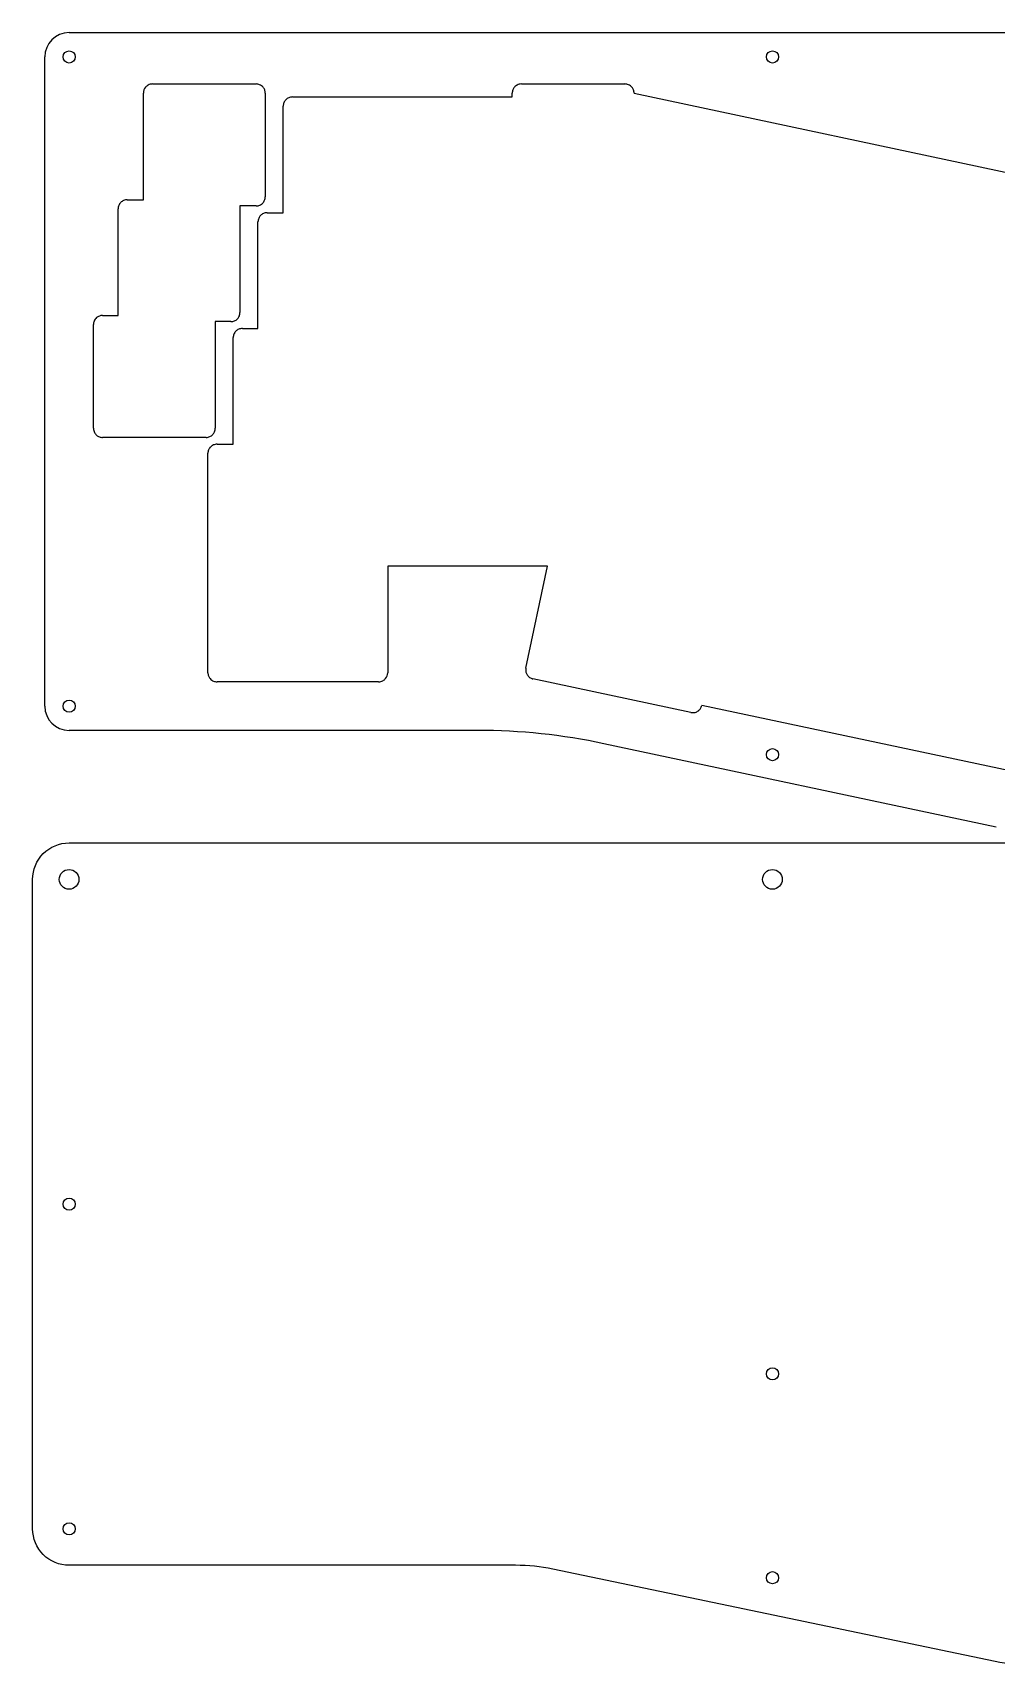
# Model space of a CAD drawing. Header units: millimetres. Extents: x -1511 to 747, y -483 to 541.
# Drawn here: x -4.8 to 153.8, y -64.6 to 204.2 of the extents above; entities that cross this region are included whole.
import ezdxf

# ---------------------------------------------------------------- set-up
doc = ezdxf.new("R2010")
doc.units = ezdxf.units.MM
doc.layers.get('0').update_dxf_attribs({"lineweight": 25, "true_color": 0xffffff})

msp = doc.modelspace()

# ---------------------------------------------------------------- linework, layer by layer
for p, q in [((1.17, 204.18), (348.47, 204.18)), ((-2.83, 93.33), (-2.83, 200.18)), ((13.4, 176.68), (13.4, 194.22)), ((14.9, 195.73), (31.96, 195.73)), ((33.46, 194.22), (33.46, 177.17)), ((37.92, 193.59), (74.11, 193.59)), ((74.11, 193.59), (74.11, 194.22)), ((75.61, 195.73), (92.67, 195.73)), ((94.17, 194.22), (170.97, 177.89)), ((94.17, 194.22), (94.17, 194.22)), ((36.42, 174.54), (36.42, 192.09)), ((9.24, 157.63), (9.24, 175.17)), ((10.74, 176.68), (13.4, 176.68)), ((29.3, 175.66), (29.3, 158.12)), ((31.96, 175.66), (29.3, 175.66)), ((32.26, 155.49), (32.26, 173.04)), ((33.76, 174.54), (36.42, 174.54)), ((5.17, 139.07), (5.17, 156.12)), ((6.67, 157.63), (9.24, 157.63)), ((27.8, 156.61), (25.23, 156.61)), ((25.23, 156.61), (25.23, 139.07)), ((28.19, 136.44), (28.19, 153.99)), ((29.69, 155.49), (32.26, 155.49)), ((23.73, 137.56), (6.67, 137.56)), ((24.02, 98.83), (24.02, 134.94)), ((25.52, 136.44), (28.19, 136.44)), ((53.62, 116.38), (53.62, 98.83)), ((79.93, 116.38), (53.62, 116.38)), ((76.36, 99.59), (79.93, 116.38)), ((52.12, 97.33), (25.52, 97.33)), ((103.52, 92.28), (77.52, 97.81)), ((105.3, 93.44), (105.3, 93.44)), ((164.71, 80.81), (105.3, 93.44)), ((68.43, 89.33), (1.17, 89.33)), ((153.79, 73.42), (89.21, 87.14))]:
    msp.add_line(p, q)
msp.add_lwpolyline([(196.27, -63.91, -0.052389), (190.03, -64.56), (159.73, -64.56, -0.051508), (153.6, -63.93), (80.8, -48.73, 0.051508), (74.67, -48.09), (1.17, -48.09, -0.414214), (-4.83, -42.09), (-4.83, 64.81, -0.414214), (1.17, 70.81), (348.47, 70.81, -0.414214), (354.47, 64.81), (354.47, -42.04, -0.414214), (348.47, -48.04), (274.07, -48.04, 0.052389), (267.84, -48.7)], format="xyb", close=True)
for centre, radius in [((1.17, 200.18), 1), ((116.94, 200.18), 1), ((1.17, 93.33), 1), ((116.94, 85.34), 1), ((1.17, 64.81), 1.62), ((116.94, 64.81), 1.62), ((1.17, 11.36), 1), ((116.94, -16.59), 1), ((1.17, -42.09), 1), ((116.94, -50.14), 1)]:
    msp.add_circle(centre, radius)
for centre, radius, start, end in [((1.17, 200.18), 4, 90, 180), ((1.17, 93.33), 4, 180, 270), ((68.43, -10.67), 100, 78.0043, 90)]:
    msp.add_arc(centre, radius, start, end)
for centre, major_axis, ratio, start_param, end_param in [((15.14, 194.07), (1.53, -0.93), 0.901028, 2.990407, 3.642238), ((51.88, 98.98), (1.53, -0.92), 0.901694, 6.12666, 6.778357)]:
    msp.add_ellipse(centre, major_axis=major_axis, ratio=ratio, start_param=start_param, end_param=end_param)
for points, knots in [([(14.9, 195.73), (14.78, 195.73), (14.66, 195.71), (14.42, 195.65), (14.31, 195.61), (14.03, 195.46), (13.88, 195.34), (13.76, 195.19)], [-0.1303667, -0.1303667, -0.1303667, -0.1303667, -0.0933848, -0.0933848, -0.0575934, -0.0575934, 0, 0, 0, 0]), ([(33.1, 195.19), (33.03, 195.29), (32.94, 195.37), (32.74, 195.51), (32.63, 195.57), (32.34, 195.69), (32.15, 195.73), (31.96, 195.73)], [-0.1304998, -0.1304998, -0.1304998, -0.1304998, -0.0941081, -0.0941081, -0.0573725, -0.0573725, 0, 0, 0, 0]), ([(33.46, 194.22), (33.46, 194.4), (33.43, 194.58), (33.31, 194.91), (33.22, 195.06), (33.1, 195.19)], [-0.1060592, -0.1060592, -0.1060592, -0.1060592, -0.0520988, -0.0520988, 0, 0, 0, 0]), ([(37.92, 193.59), (37.82, 193.59), (37.71, 193.57), (37.51, 193.53), (37.42, 193.5), (37.14, 193.38), (36.98, 193.27), (36.71, 192.99), (36.6, 192.83), (36.46, 192.47), (36.42, 192.28), (36.42, 192.09)], [-0.2367458, -0.2367458, -0.2367458, -0.2367458, -0.2054052, -0.2054052, -0.1750307, -0.1750307, -0.1158432, -0.1158432, -0.0582079, -0.0582079, 0, 0, 0, 0]), ([(74.47, 195.19), (74.36, 195.06), (74.27, 194.91), (74.15, 194.58), (74.11, 194.4), (74.11, 194.22)], [-0.106065, -0.106065, -0.106065, -0.106065, -0.0540516, -0.0540516, 0, 0, 0, 0]), ([(75.61, 195.73), (75.49, 195.73), (75.37, 195.71), (75.13, 195.65), (75.02, 195.61), (74.74, 195.46), (74.59, 195.34), (74.47, 195.19)], [-0.1303581, -0.1303581, -0.1303581, -0.1303581, -0.0933814, -0.0933814, -0.0575924, -0.0575924, 0, 0, 0, 0]), ([(93.82, 195.19), (93.74, 195.29), (93.65, 195.37), (93.45, 195.51), (93.34, 195.57), (93.05, 195.69), (92.86, 195.73), (92.67, 195.73)], [-0.1307754, -0.1307754, -0.1307754, -0.1307754, -0.0943295, -0.0943295, -0.0574764, -0.0574764, 0, 0, 0, 0]), ([(94.17, 194.22), (94.17, 194.4), (94.14, 194.58), (94.02, 194.91), (93.93, 195.06), (93.82, 195.19)], [-0.1058269, -0.1058269, -0.1058269, -0.1058269, -0.0518967, -0.0518967, 0, 0, 0, 0]), ([(10.74, 176.68), (10.64, 176.68), (10.54, 176.67), (10.33, 176.62), (10.24, 176.59), (9.96, 176.47), (9.8, 176.36), (9.53, 176.08), (9.42, 175.91), (9.28, 175.56), (9.24, 175.37), (9.24, 175.17)], [-0.237184, -0.237184, -0.237184, -0.237184, -0.2057827, -0.2057827, -0.1753179, -0.1753179, -0.1157769, -0.1157769, -0.057969, -0.057969, 0, 0, 0, 0]), ([(31.96, 175.66), (32.07, 175.66), (32.17, 175.67), (32.37, 175.72), (32.47, 175.75), (32.74, 175.87), (32.91, 175.98), (33.18, 176.26), (33.28, 176.43), (33.43, 176.78), (33.46, 176.97), (33.46, 177.17)], [-0.2368756, -0.2368756, -0.2368756, -0.2368756, -0.2056672, -0.2056672, -0.1753587, -0.1753587, -0.1158206, -0.1158206, -0.0579668, -0.0579668, 0, 0, 0, 0]), ([(33.76, 174.54), (33.66, 174.54), (33.55, 174.52), (33.35, 174.48), (33.26, 174.45), (32.98, 174.33), (32.82, 174.22), (32.55, 173.94), (32.45, 173.78), (32.3, 173.42), (32.26, 173.23), (32.26, 173.04)], [-0.2367458, -0.2367458, -0.2367458, -0.2367458, -0.2054052, -0.2054052, -0.1750307, -0.1750307, -0.1158432, -0.1158432, -0.0582079, -0.0582079, 0, 0, 0, 0]), ([(5.7, 157.27), (5.61, 157.19), (5.53, 157.1), (5.39, 156.91), (5.33, 156.8), (5.21, 156.51), (5.17, 156.32), (5.17, 156.12)], [-0.1306525, -0.1306525, -0.1306525, -0.1306525, -0.0947143, -0.0947143, -0.0584019, -0.0584019, 0, 0, 0, 0]), ([(6.67, 157.63), (6.49, 157.63), (6.32, 157.59), (5.99, 157.47), (5.83, 157.38), (5.7, 157.27)], [-0.1059216, -0.1059216, -0.1059216, -0.1059216, -0.052168, -0.052168, 0, 0, 0, 0]), ([(27.8, 156.61), (27.91, 156.61), (28.01, 156.62), (28.21, 156.67), (28.31, 156.7), (28.58, 156.82), (28.75, 156.93), (29.02, 157.21), (29.12, 157.38), (29.27, 157.73), (29.3, 157.92), (29.3, 158.12)], [-0.2371817, -0.2371817, -0.2371817, -0.2371817, -0.2057804, -0.2057804, -0.1753142, -0.1753142, -0.1157691, -0.1157691, -0.057962, -0.057962, 0, 0, 0, 0]), ([(29.69, 155.49), (29.59, 155.49), (29.48, 155.47), (29.28, 155.43), (29.19, 155.4), (28.91, 155.28), (28.75, 155.17), (28.48, 154.89), (28.37, 154.73), (28.23, 154.37), (28.19, 154.18), (28.19, 153.99)], [-0.2367435, -0.2367435, -0.2367435, -0.2367435, -0.2054028, -0.2054028, -0.175027, -0.175027, -0.1158354, -0.1158354, -0.0582009, -0.0582009, 0, 0, 0, 0]), ([(5.17, 139.07), (5.17, 138.94), (5.19, 138.82), (5.25, 138.58), (5.29, 138.47), (5.44, 138.19), (5.56, 138.05), (5.7, 137.92)], [-0.130257, -0.130257, -0.130257, -0.130257, -0.0929351, -0.0929351, -0.0568519, -0.0568519, 0, 0, 0, 0]), ([(5.7, 137.92), (5.83, 137.81), (5.99, 137.72), (6.32, 137.6), (6.49, 137.56), (6.67, 137.56)], [-0.1061373, -0.1061373, -0.1061373, -0.1061373, -0.053863, -0.053863, 0, 0, 0, 0]), ([(23.73, 137.56), (23.84, 137.56), (23.94, 137.57), (24.14, 137.62), (24.24, 137.65), (24.51, 137.77), (24.67, 137.88), (24.94, 138.16), (25.05, 138.32), (25.2, 138.68), (25.23, 138.87), (25.23, 139.07)], [-0.2369683, -0.2369683, -0.2369683, -0.2369683, -0.2057619, -0.2057619, -0.1755058, -0.1755058, -0.1161325, -0.1161325, -0.0582455, -0.0582455, 0, 0, 0, 0]), ([(25.52, 136.44), (25.42, 136.44), (25.31, 136.42), (25.11, 136.38), (25.02, 136.35), (24.74, 136.23), (24.58, 136.12), (24.31, 135.84), (24.2, 135.68), (24.06, 135.32), (24.02, 135.13), (24.02, 134.94)], [-0.2367458, -0.2367458, -0.2367458, -0.2367458, -0.2054052, -0.2054052, -0.1750307, -0.1750307, -0.1158432, -0.1158432, -0.0582079, -0.0582079, 0, 0, 0, 0]), ([(76.36, 99.59), (76.33, 99.42), (76.32, 99.24), (76.37, 98.9), (76.42, 98.73), (76.59, 98.41), (76.71, 98.26), (77, 98.01), (77.17, 97.92), (77.35, 97.86)], [-0.2186986, -0.2186986, -0.2186986, -0.2186986, -0.1658311, -0.1658311, -0.1148542, -0.1148542, -0.0568845, -0.0568845, 0, 0, 0, 0]), ([(24.02, 98.83), (24.02, 98.65), (24.05, 98.47), (24.18, 98.14), (24.27, 97.99), (24.38, 97.86)], [-0.1059585, -0.1059585, -0.1059585, -0.1059585, -0.0520645, -0.0520645, 0, 0, 0, 0]), ([(24.38, 97.86), (24.46, 97.76), (24.54, 97.68), (24.74, 97.54), (24.84, 97.48), (25.14, 97.36), (25.33, 97.33), (25.52, 97.33)], [-0.13065, -0.13065, -0.13065, -0.13065, -0.0947057, -0.0947057, -0.0583864, -0.0583864, 0, 0, 0, 0]), ([(52.12, 97.33), (52.25, 97.33), (52.37, 97.34), (52.61, 97.4), (52.72, 97.44), (52.99, 97.59), (53.14, 97.71), (53.26, 97.86)], [-0.1302484, -0.1302484, -0.1302484, -0.1302484, -0.0929317, -0.0929317, -0.0568509, -0.0568509, 0, 0, 0, 0]), ([(77.35, 97.86), (77.37, 97.84), (77.4, 97.84), (77.46, 97.82), (77.49, 97.81), (77.52, 97.81)], [-0.01769424, -0.01769424, -0.01769424, -0.01769424, -0.00887087, -0.00887087, 0, 0, 0, 0]), ([(103.52, 92.28), (103.64, 92.26), (103.76, 92.25), (104, 92.25), (104.11, 92.27), (104.42, 92.36), (104.59, 92.44), (104.75, 92.56)], [-0.1302626, -0.1302626, -0.1302626, -0.1302626, -0.0937385, -0.0937385, -0.0583995, -0.0583995, 0, 0, 0, 0]), ([(104.75, 92.56), (104.88, 92.67), (105, 92.8), (105.19, 93.09), (105.26, 93.26), (105.3, 93.44)], [-0.1057342, -0.1057342, -0.1057342, -0.1057342, -0.0538114, -0.0538114, 0, 0, 0, 0])]:
    msp.add_open_spline(points, degree=3, knots=knots)

doc.saveas('drawing.dxf')
